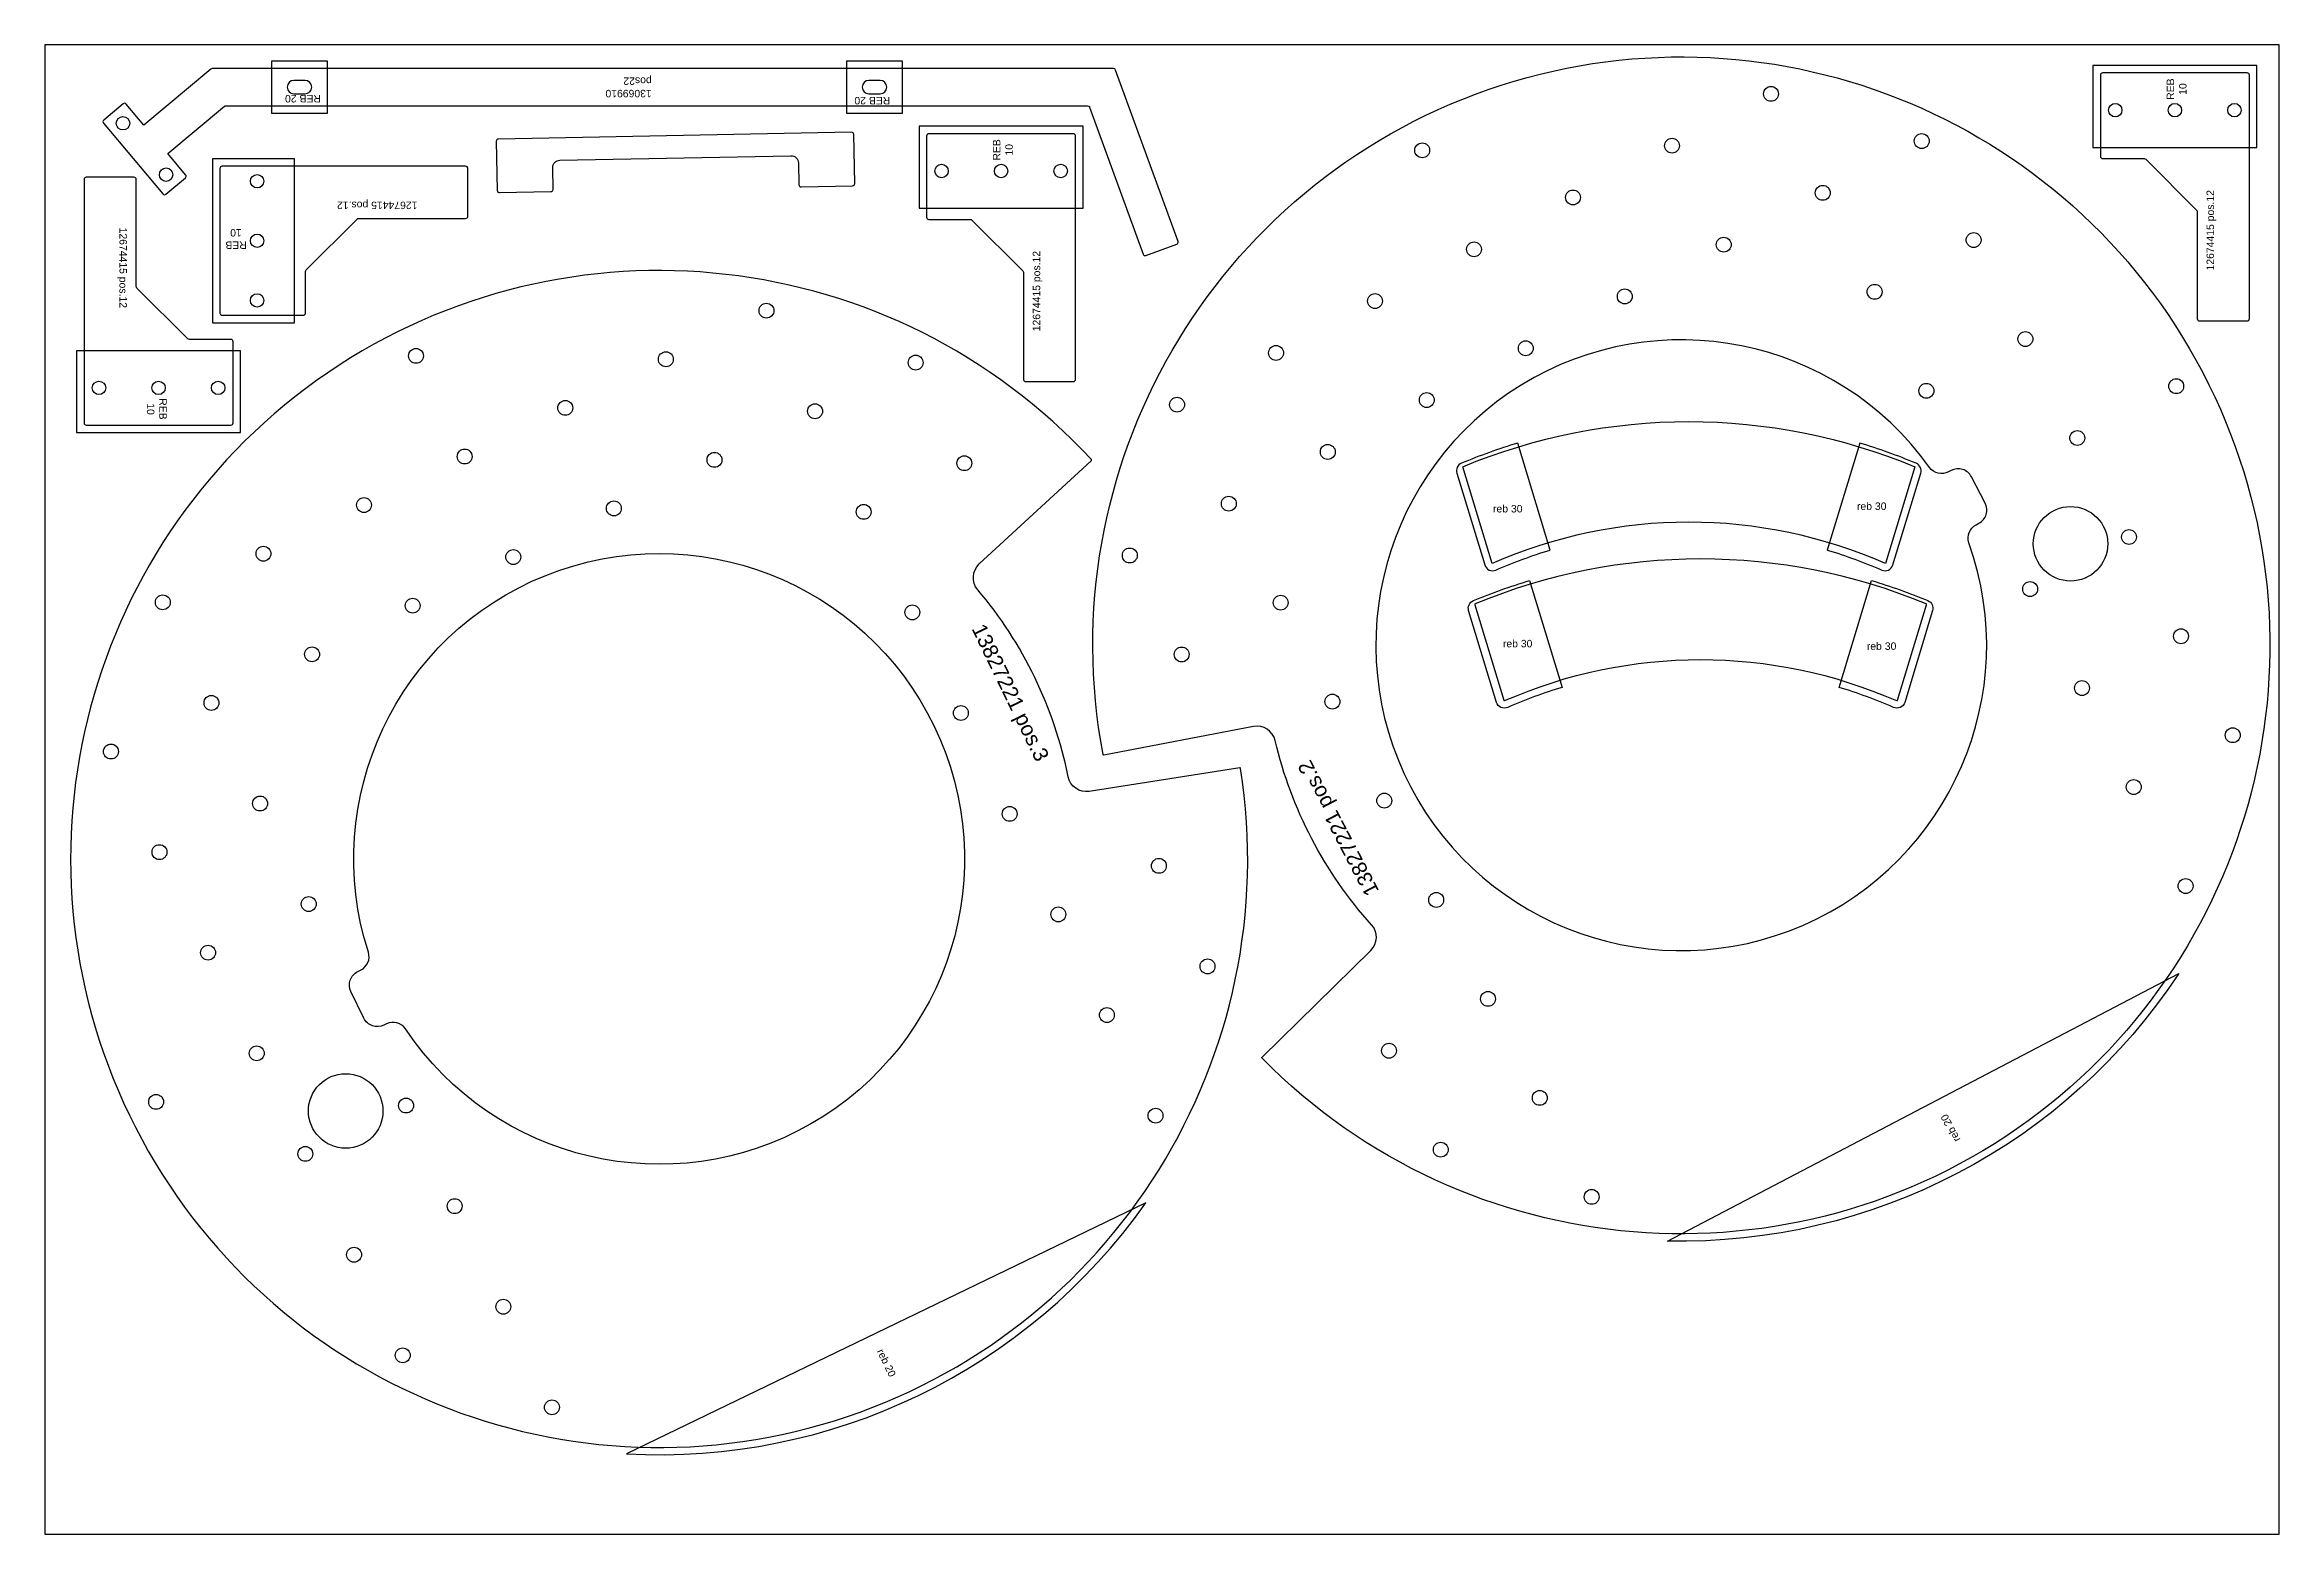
# Model space of a CAD drawing. Header units: millimetres. Extents: x 11691 to 14691, y 8717 to 10717.
import ezdxf

# ---------------------------------------------------------------- set-up
doc = ezdxf.new("R2010")
doc.units = ezdxf.units.MM
for name, color, linetype in [('12674415', 7, 'Continuous'), ('13069910', 7, 'Continuous'), ('Des.', 7, 'Continuous'), ('Rebaixo', 6, 'Continuous'), ('Texto', 3, 'Continuous')]:
    doc.layers.add(name, color=color, linetype=linetype)
doc.styles.get("Standard").update_dxf_attribs({"font": 'arial.ttf'})

msp = doc.modelspace()

# ---------------------------------------------------------------- linework, layer by layer
msp.add_lwpolyline([(11691, 8716.7), (14691, 8716.7), (14691, 10716.7), (11691, 10716.7)], close=True)
for points in [[(13594.7, 10150, -0.199776), (14201.7, 10150), (14162.3, 10020, 0.210521), (13634.1, 10020)], [(14217.4, 9964.7, 0.38566), (14216.8, 9965.9, 0.19918), (13611.4, 9965.9, 0.38566), (13610.8, 9964.7), (13649.7, 9836.7, 0.449366), (13651, 9836, -0.209623), (14177.1, 9836, 0.449366), (14178.5, 9836.7)]]:
    msp.add_lwpolyline(points, format="xyb", close=True)
at = {"layer": '12674415', "color": 6, "linetype": 'Continuous', "lineweight": 25}
for points in [[(14650.8, 10348.9), (14650.8, 10675.8, 0.414214), (14647.8, 10678.8), (14453.8, 10678.8, 0.414214), (14450.8, 10675.8), (14450.8, 10566.8, 0.414214), (14453.8, 10563.8), (14509.5, 10563.8, -0.198912), (14511.7, 10562.9), (14579.9, 10494.7, -0.198912), (14580.8, 10492.5), (14580.8, 10348.9, 0.414214), (14583.8, 10345.9), (14647.8, 10345.9, 0.414214)], [(13075, 10267.3), (13075, 10594.1, 0.414214), (13072, 10597.1), (12878, 10597.1, 0.414214), (12875, 10594.1), (12875, 10485.1, 0.414214), (12878, 10482.1), (12933.7, 10482.1, -0.198912), (12935.8, 10481.3), (13004.1, 10413, -0.198912), (13005, 10410.9), (13005, 10267.3, 0.414214), (13008, 10264.3), (13072, 10264.3, 0.414214)], [(11743.9, 10535.7), (11743.9, 10208.9, 0.414214), (11746.9, 10205.9), (11940.9, 10205.9, 0.414214), (11943.9, 10208.9), (11943.9, 10317.9, 0.414214), (11940.9, 10320.9), (11885.2, 10320.9, -0.198912), (11883, 10321.8), (11814.8, 10390, -0.198912), (11813.9, 10392.1), (11813.9, 10535.7, 0.414214), (11810.9, 10538.7), (11746.9, 10538.7, 0.414214)], [(12256.1, 10553.4), (11929.2, 10553.4, 0.414214), (11926.2, 10550.4), (11926.2, 10356.4, 0.414214), (11929.2, 10353.4), (12038.2, 10353.4, 0.414214), (12041.2, 10356.4), (12041.2, 10412.2, -0.198912), (12042.1, 10414.3), (12110.4, 10482.6, -0.198912), (12112.5, 10483.4), (12256.1, 10483.4, 0.414214), (12259.1, 10486.4), (12259.1, 10550.4, 0.414214)]]:
    msp.add_lwpolyline(points, format="xyb", close=True, dxfattribs=at)
for centre in [(14470.8, 10628.8), (14550.8, 10628.8), (14630.8, 10628.8), (11976.2, 10533.4), (12895, 10547.1), (12975, 10547.1), (13055, 10547.1), (11976.2, 10453.4), (11976.2, 10373.4), (11763.9, 10255.9), (11843.9, 10255.9), (11923.9, 10255.9)]:
    msp.add_circle(centre, 9, dxfattribs=at)
at = {"layer": '13069910', "color": 6, "linetype": 'Continuous', "lineweight": 25}
for points in [[(11914, 10684), (11824.3, 10608.7), (11800.5, 10637, 0.414214), (11796.3, 10637.4), (11770.2, 10615.5, 0.414214), (11769.9, 10611.3), (11849.6, 10516.3, 0.414214), (11853.8, 10516), (11879.9, 10537.8, 0.414214), (11880.2, 10542), (11856.4, 10570.4), (11932.2, 10634, -0.176327), (11934.1, 10634.7), (13090.9, 10634.7, -0.315299), (13093.8, 10632.7), (13165.5, 10435.5, 0.414214), (13169.4, 10433.7), (13210.7, 10448.7, 0.414214), (13212.5, 10452.6), (13128.8, 10682.7, 0.315299), (13126, 10684.7), (11915.9, 10684.7, 0.176327)], [(12025.5, 10668.7, 1), (12025.5, 10650.7), (12040.5, 10650.7, 1), (12040.5, 10668.7)], [(12812.5, 10668.7), (12797.5, 10668.7, 1), (12797.5, 10650.7), (12812.5, 10650.7, 1)]]:
    msp.add_lwpolyline(points, format="xyb", close=True, dxfattribs=at)
msp.add_lwpolyline([(12300.3, 10590, 0.414214), (12297.3, 10587), (12298.6, 10521, 0.414214), (12301.7, 10518.1), (12370.6, 10519.4, 0.414214), (12373.6, 10522.4), (12373, 10551.4, -0.414214), (12382.8, 10561.6), (12692.8, 10567.6, -0.414214), (12703, 10557.8), (12703.5, 10528.8, 0.414214), (12706.6, 10525.8), (12775.6, 10527.2, 0.414214), (12778.5, 10530.2), (12777.2, 10596.2, 0.414214), (12774.2, 10599.2), (12300.3, 10590)], format="xyb", dxfattribs=at)
for centre in [(11796.1, 10611.2), (11854, 10542.2)]:
    msp.add_circle(centre, 9, dxfattribs=at)
at = {"layer": 'Des.'}
for points in [[(13472.3, 9535.2, -0.126523), (13343, 9782.3, 0.401748), (13314, 9801.2), (13113, 9763, -0.414585), (13111.9, 9763.8, -6.713688), (13325.4, 9355.8, -0.414585), (13325.4, 9357.3), (13471.3, 9500.6, 0.401748)], [(13065, 9733.9, 0.126523), (12943.6, 9985, -0.401748), (12945.7, 10019.5), (13096.1, 10158.2, 0.414585), (13096.2, 10159.6, 6.713688), (13296.6, 9745, 0.414585), (13295.4, 9745.8), (13093.4, 9714.1, -0.401748)], [(14274.4, 10047.8, -0.373781), (14284, 10072.2), (14287.7, 10074.2, 0.414214), (14296.2, 10101.2), (14277.6, 10136.6, 0.414214), (14250.6, 10145.1), (14246.9, 10143.1, -0.373781), (14221.4, 10149.2, 14.263223)], [(12175.3, 9395.3, 0.373781), (12150, 9402.1), (12146.2, 9400.3, -0.414214), (12119.5, 9409.6), (12102.1, 9445.6, -0.414214), (12111.4, 9472.3), (12115.2, 9474.2, 0.373781), (12125.5, 9498.3, -14.263223)]]:
    msp.add_lwpolyline(points, format="xyb", close=True, dxfattribs=at)
for centre, radius in [((14008.6, 10650.7), 10), ((13875.7, 10581.1), 10), ((14211, 10587.3), 10), ((13540.3, 10574.9), 10), ((13742.8, 10511.6), 10), ((14078.1, 10517.8), 10), ((13609.9, 10442), 10), ((13945.2, 10448.2), 10), ((14280.6, 10454.4), 10), ((13477, 10372.5), 10), ((13812.3, 10378.7), 10), ((14147.7, 10384.9), 10), ((12660, 10359.6), 10), ((14350.1, 10321.5), 10), ((12189.5, 10298.9), 10), ((12524.9, 10294.4), 10), ((12860.3, 10289.9), 10), ((13344.1, 10302.9), 10), ((13679.4, 10309.1), 10), ((14217.2, 10252), 10), ((14552.6, 10258.2), 10), ((12389.9, 10229.1), 10), ((12725.2, 10224.6), 10), ((13211.2, 10233.4), 10), ((13546.5, 10239.6), 10), ((12254.8, 10163.8), 10), ((13413.6, 10170), 10), ((14419.7, 10188.6), 10), ((12590.2, 10159.3), 10), ((12925.6, 10154.8), 10), ((13280.7, 10100.5), 10), ((12119.7, 10098.6), 10), ((12455.1, 10094.1), 10), ((12790.5, 10089.5), 10), ((14410.7, 10046.6), 50), ((14489.2, 10055.7), 10), ((11984.7, 10033.3), 10), ((12320.1, 10028.8), 10), ((13147.8, 10030.9), 10), ((14356.5, 9985.8), 10), ((11849.6, 9968), 10), ((12185, 9963.5), 10), ((12855.8, 9954.5), 10), ((13350.3, 9967.6), 10), ((14559, 9922.5), 10), ((12050, 9898.2), 10), ((13217.4, 9898), 10), ((11914.9, 9833), 10), ((13419.8, 9834.7), 10), ((14426.1, 9852.9), 10), ((12921, 9819.4), 10), ((14628.5, 9789.6), 10), ((11779.9, 9767.7), 10), ((14495.6, 9720), 10), ((11980.2, 9697.9), 10), ((12986.5, 9684), 10), ((13489.4, 9701.8), 10), ((11845.1, 9632.6), 10), ((13186.8, 9614.2), 10), ((12045.5, 9562.9), 10), ((13559.1, 9568.5), 10), ((14565.2, 9587.1), 10), ((13051.8, 9549), 10), ((11910.4, 9497.6), 10), ((13252.1, 9479.2), 10), ((13117, 9413.9), 10), ((13628.7, 9435.6), 10), ((11975.7, 9362.5), 10), ((13495.8, 9366), 10), ((12095.1, 9285.1), 50), ((11840.6, 9297.3), 10), ((12176.2, 9292.4), 10), ((13698.2, 9302.7), 10), ((13182.3, 9278.8), 10), ((13565.3, 9233.1), 10), ((12040.9, 9227.5), 10), ((12241.4, 9157.3), 10), ((13767.8, 9169.8), 10), ((12106.4, 9092.1), 10), ((12306.7, 9022.3), 10), ((12171.7, 8957), 10), ((12372, 8887.2), 10)]:
    msp.add_circle(centre, radius, dxfattribs=at)
at = {"layer": 'Rebaixo', "color": 6, "linetype": 'Continuous', "lineweight": 25}
for points in [[(11995.5, 10624.7), (12070.5, 10624.7), (12070.5, 10694.7), (11995.5, 10694.7)], [(12842.5, 10694.7), (12767.5, 10694.7), (12767.5, 10624.7), (12842.5, 10624.7)]]:
    msp.add_lwpolyline(points, close=True, dxfattribs=at)
at = {"layer": 'Rebaixo', "color": 6}
for points in [[(14660.8, 10578.8), (14660.8, 10688.8), (14440.8, 10688.8), (14440.8, 10578.8)], [(13085, 10497.1), (13085, 10607.1), (12865, 10607.1), (12865, 10497.1)], [(12026.2, 10563.4), (11916.2, 10563.4), (11916.2, 10343.4), (12026.2, 10343.4)], [(11733.9, 10305.9), (11733.9, 10195.9), (11953.9, 10195.9), (11953.9, 10305.9)]]:
    msp.add_lwpolyline(points, close=True, dxfattribs=at)
at = {"layer": 'Rebaixo'}
for points in [[(13668.6, 10181.8, 0.025231), (13593.1, 10154.8, 0.385479), (13586.8, 10141.4), (13624.2, 10018.2, 0.449366), (13639.2, 10011.3, -0.030195), (13712.2, 10038.2)], [(14084.2, 10038.2, -0.030195), (14157.2, 10011.3, 0.449366), (14172.2, 10018.2), (14209.6, 10141.4, 0.385479), (14203.3, 10154.8, 0.025231), (14127.8, 10181.8)], [(13728.1, 9853.8, 0.030195), (13655.1, 9826.9, -0.449366), (13640.1, 9833.7), (13602.7, 9956.9, -0.385479), (13609, 9970.3, -0.025231), (13684.5, 9997.3)], [(14143.7, 9997.3, -0.025231), (14219.2, 9970.3, -0.385479), (14225.5, 9956.9), (14188.1, 9833.7, -0.449366), (14173.1, 9826.9, 0.030195), (14100.1, 9853.8)], [(13869.6, 9110.5), (14555.9, 9469.6, -0.258199)], [(13169.3, 9161.7), (12471.9, 8824.7, 0.258199)]]:
    msp.add_lwpolyline(points, format="xyb", close=True, dxfattribs=at)

# ---------------------------------------------------------------- texts
at = {"layer": 'Rebaixo', "color": 6, "char_height": 10, "attachment_point": 1}
for s, width, insert, rotation in [('{\\W3.160717; }REB\\P{\\W4.904126; }10', 51.418, (14539.8, 10630.4), 90), ('REB 20', 162.039, (12061.8, 10639.2), 180), ('REB 20', 162.039, (12826.2, 10636.6), 180), ('{\\W3.160717; }REB\\P{\\W4.904126; }10', 51.418, (12964, 10548.8), 90), ('{\\W3.160717; }REB\\P{\\W4.904126; }10', 51.418, (11974.6, 10442.5), 180), ('{\\W3.160717; }REB\\P{\\W4.904126; }10', 51.418, (11854.9, 10254.3), 270)]:
    msp.add_mtext_dynamic_manual_height_columns(s, width=width, gutter_width=12.5, heights=[0], dxfattribs=dict(at, insert=insert, rotation=rotation))
at = {"layer": 'Rebaixo', "char_height": 10}
for insert, attachment_point in [((13635.4, 10098.7), 1), ((14124, 10102.1), 1), ((13688.3, 9917.6), 3), ((14176.9, 9914.2), 3)]:
    msp.add_mtext_dynamic_manual_height_columns('reb 30', width=169.897, gutter_width=12.5, heights=[0], dxfattribs=dict(at, insert=insert, attachment_point=attachment_point))
for insert, attachment_point, rotation in [((14235.9, 9277.3), 3, 117.6258), ((12817, 8966.9), 1, 295.7939)]:
    msp.add_mtext_dynamic_manual_height_columns('reb 20', width=169.897, gutter_width=12.5, heights=[0], dxfattribs=dict(at, insert=insert, attachment_point=attachment_point, rotation=rotation))
at = {"layer": 'Texto', "color": 6, "char_height": 10, "attachment_point": 1}
for s, width, insert, rotation in [('13069910 \\Ppos22', 162.039, (12506, 10646.1), 180), ('{\\W2.572028; }12674415 pos.12', 125.689, (12201.4, 10496), 180), ('{\\W2.572028; }12674415 pos.12', 125.689, (14593.3, 10403.6), 90), ('{\\W2.572028; }12674415 pos.12', 125.689, (11801.4, 10481.1), 270), ('{\\W2.572028; }12674415 pos.12', 125.689, (13017.5, 10321.9), 90)]:
    msp.add_mtext_dynamic_manual_height_columns(s, width=width, gutter_width=12.5, heights=[0], dxfattribs=dict(at, insert=insert, rotation=rotation))
at = {"layer": 'Texto', "char_height": 20}
for s, insert, attachment_point, rotation in [('13827221 pos.3', (12953.1, 9941.5), 1, 295.7939), ('13827221 pos.2', (13372.3, 9748.7), 3, 117.6258)]:
    msp.add_mtext_dynamic_manual_height_columns(s, width=581.94, gutter_width=12.5, heights=[0], dxfattribs=dict(at, insert=insert, attachment_point=attachment_point, rotation=rotation))

doc.saveas('drawing.dxf')
